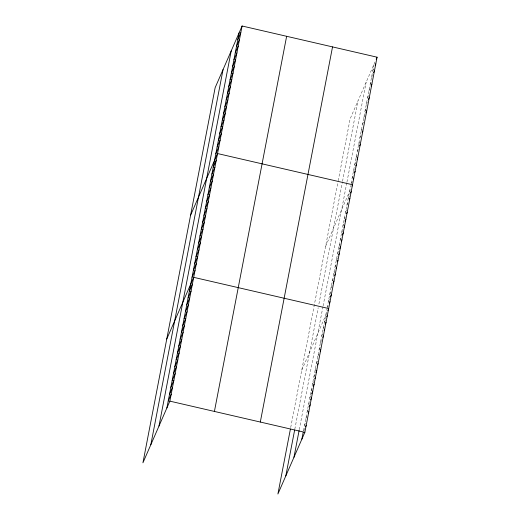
<?xml version="1.0" encoding="UTF-8"?>
<svg xmlns="http://www.w3.org/2000/svg" width="520" height="520" viewBox="0 0 520 520"><rect width="100%" height="100%" fill="white"/><g stroke="black" fill="none" stroke-linecap="round" stroke-linejoin="round"><path stroke-width="0.39" stroke-dasharray="2.6 1.95" d="M290.706 427.518L338.072 181.513M338.215 180.765L350.135 118.859L374.985 61.971M294.788 429.286L318.182 307.781M318.916 303.966L342.387 182.065M342.531 181.317L358.04 100.763M299.253 429.748L322.946 306.716M323.089 305.949L346.801 182.812M346.944 182.065L366.184 82.115M303.485 430.755L326.878 309.25M327.171 307.723L350.682 185.601M351.117 183.365L374.094 64.019M372.801 70.733L373.692 68.686M371.507 77.448L372.404 75.4M370.214 84.162L371.111 82.108M368.921 90.87L369.818 88.823M367.627 97.585L368.524 95.537M366.334 104.299L367.231 102.252M365.047 111.013L365.937 108.966M363.753 117.722L364.644 115.674M362.459 124.436L363.948 121.023M361.166 131.151L362.063 129.103M359.873 137.865L361.368 134.453M358.579 144.579L360.074 141.16M357.292 151.287L358.183 149.24M355.999 158.002L357.487 154.59M354.705 164.716L356.194 161.304M353.412 171.431L354.309 169.383M352.118 178.139L353.613 174.727M351.423 183.489L352.32 181.441M325.579 246.409L351.026 188.156M348.212 198.445L349.7 195.033M346.885 205.322L348.381 201.91M345.56 212.199L346.457 210.151M344.24 219.076L345.131 217.029M342.914 225.953L343.811 223.906M341.588 232.837L342.485 230.783M340.269 239.714L341.159 237.66M338.943 246.591L340.73 242.489M337.616 253.468L338.513 251.42M336.291 260.344L337.487 257.615M334.971 267.221L336.161 264.492M333.645 274.099L334.841 271.369M332.319 280.976L333.515 278.245M331 287.853L332.189 285.123M329.673 294.73L330.87 292M328.347 301.606L329.543 298.877M327.62 307.119L328.218 305.753M301.743 370.201L326.892 312.631M324.376 322.244L325.572 319.514M323.05 329.121L324.246 326.391M321.731 335.998L322.92 333.268M320.405 342.875L321.893 339.463M319.079 349.752L320.574 346.34M317.759 356.629L319.248 353.216M316.433 363.506L317.922 360.094M315.107 370.383L316.004 368.335M313.781 377.26L315.276 373.848M312.462 384.144L313.95 380.725M311.136 391.021L312.624 387.601M309.81 397.897L310.707 395.85M308.49 404.775L309.381 402.727M307.164 411.651L308.061 409.604M305.838 418.529L306.735 416.481M304.512 425.406L305.409 423.358M303.784 430.918L304.98 428.188"/><path stroke-width="0.78" d="M150.833 444.71L223.054 69.57M158.977 426.069L231.205 50.927M166.881 407.973L239.109 32.831M242.093 26L215.15 87.666L142.928 462.807L169.864 401.141L242.093 26L377.072 57.194L304.85 432.334L277.908 494L290.413 429.046M214.409 411.437L286.637 36.296M260.306 422.038L332.534 46.898M285.812 475.904L294.639 430.053M293.963 457.256L299.111 430.515M301.867 439.16L303.192 432.282M237.816 39.539L240.799 32.715M236.522 46.254L239.506 39.429M235.228 52.968L238.212 46.137M233.942 59.683L236.925 52.852M232.648 66.391L235.631 59.566M231.355 73.106L234.338 66.281M230.061 79.82L233.044 72.989M228.768 86.534L231.751 79.703M227.474 93.242L230.458 86.417M226.187 99.957L229.171 93.132M224.894 106.672L227.877 99.847M223.6 113.386L226.583 106.555M222.306 120.101L225.29 113.269M221.013 126.809L223.997 119.984M219.719 133.523L222.703 126.698M218.433 140.238L221.416 133.406M217.139 146.952L220.123 140.12M215.846 153.66L218.829 146.835M190.593 215.215L217.536 153.549L352.521 184.737L351.923 186.108M213.226 167.252L216.209 160.427M211.906 174.129L214.89 167.303M210.581 181.012L213.564 174.181M209.255 187.889L212.238 181.058M207.935 194.766L210.912 187.935M206.609 201.643L209.593 194.811M205.283 208.52L208.267 201.689M203.957 215.397L206.941 208.566M202.638 222.274L205.621 215.449M201.311 229.151L204.295 222.326M199.986 236.028L202.969 229.203M198.666 242.905L201.643 236.08M197.34 249.782L200.323 242.957M196.014 256.666L198.998 249.834M194.688 263.543L197.672 256.711M193.369 270.419L196.352 263.588M192.042 277.297L195.026 270.465M166.758 339.014L193.7 277.342L328.686 308.536L327.788 310.583M189.397 291.05L192.381 284.219M188.071 297.928L191.055 291.103M186.745 304.805L189.728 297.98M185.419 311.682L188.403 304.856M184.1 318.558L187.083 311.733M182.774 325.436L185.757 318.611M181.447 332.319L184.431 325.488M180.128 339.196L183.112 332.365M178.802 346.073L181.786 339.241M177.476 352.95L180.459 346.119M176.15 359.827L179.133 352.996M174.831 366.704L177.814 359.873M173.505 373.581L176.488 366.756M172.178 380.458L175.162 373.633M170.859 387.335L173.843 380.51M169.533 394.212L172.517 387.387M168.207 401.089L171.191 394.264M376.181 59.241L377.072 57.194M375.187 65.273L375.785 63.908M373.594 72.664L374.491 70.616M371.007 86.093L371.904 84.045M368.426 99.522L369.317 97.468M365.84 112.944L366.737 110.897M362.258 132.399L362.856 131.034M359.678 145.828L360.276 144.463M357.091 159.25L357.688 157.885M355.797 165.965L356.395 164.6M354.504 172.679L355.101 171.314M353.216 179.394L353.808 178.029M350.597 192.985L351.195 191.62M349.271 199.862L349.869 198.497M346.625 213.616L347.224 212.251M345 221.175L345.897 219.128M343.974 227.37L344.572 226.005M342.355 234.93L343.252 232.882M341.328 241.124L341.926 239.759M339.703 248.683L340.6 246.636M338.683 254.878L339.274 253.513M337.356 261.762L337.954 260.39M336.031 268.639L336.629 267.274M334.711 275.516L335.303 274.151M333.086 283.075L333.983 281.028M330.434 296.829L331.331 294.781M329.413 303.024L330.005 301.659M326.762 316.778L327.36 315.413M325.143 324.337L326.034 322.289M324.116 330.531L324.714 329.167M322.79 337.415L323.388 336.043M320.144 351.169L320.736 349.804M317.493 364.923L318.091 363.558M315.874 372.482L316.764 370.435M314.847 378.677L315.445 377.312M313.222 386.237L314.119 384.189M311.603 393.796L312.793 391.066M310.577 399.99L311.467 397.943M309.55 406.185L310.147 404.82M308.224 413.069L308.822 411.697M305.578 426.822L306.176 425.457M169.864 401.141L304.85 432.334"/></g></svg>
